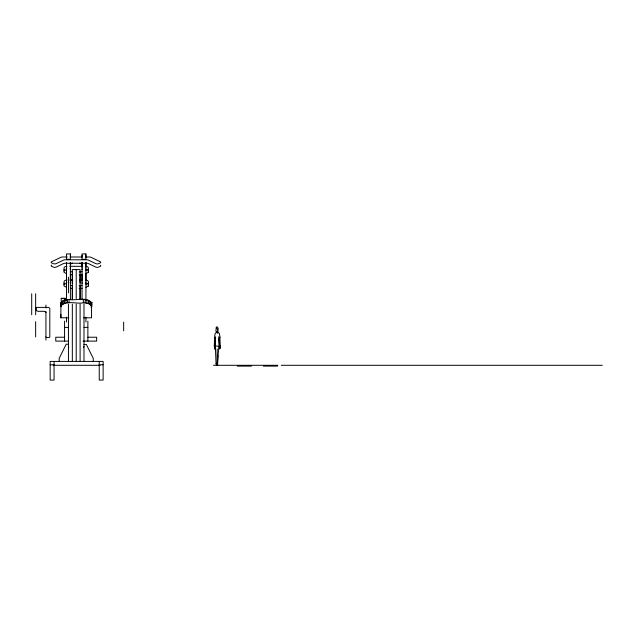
<?xml version="1.0" encoding="UTF-8"?>
<svg xmlns="http://www.w3.org/2000/svg" width="634" height="634" viewBox="0 0 634 634"><rect width="100%" height="100%" fill="white"/><g stroke="black" fill="none" stroke-linecap="round" stroke-linejoin="round"><path stroke-width="0.95" d="M68.797 317.8L60.88 317.8L60.88 303.321C61.704 299.93 66.158 299.557 69.058 299.406C75.398 301.182 87.444 295.888 91.55 303.321L91.55 317.8L83.64 317.8M66.507 281.005L66.507 273.167M66.507 267.31L66.507 262.642M66.507 257.047L66.507 255.177M70.39 281.005L70.39 274.15M70.39 267.31L70.39 262.642M70.39 257.047L70.39 255.177M72.331 299.169L72.331 286.497M72.331 282.994L72.331 274.173M80.098 299.169L80.098 286.497M80.098 282.994L80.098 274.173M82.048 281.005L82.048 274.15M82.048 267.31L82.048 262.642M82.048 257.047L82.048 255.177M85.931 281.005L85.931 273.167M85.931 267.31L85.931 262.642M85.931 257.047L85.931 255.177M85.931 287.289L88.38 286.077L88.38 284.753A2.742 1.799 0 0 0 87.864 283.707M88.38 286.077L88.38 281.837A2.742 1.799 0 0 0 85.962 280.046M85.931 273.571L88.38 272.358L88.38 271.035A2.742 1.799 0 0 0 87.864 269.981M88.38 272.358L88.38 268.119A2.742 1.799 0 0 0 85.962 266.328M215.6 336.86L215.322 345.855L215.917 360.627L216.099 363.734L216.939 362.822L217.161 365.247L216.614 365.247L216.194 363.686M218.881 336.559L218.984 346.378L215.322 345.855M219.443 348.795L219.927 345.895L220.252 347.487L219.475 348.866L220.053 347.559M220.188 347.662L219.919 348.478M214.593 337.985L214.26 346.188L215.061 346.299L215.56 338.722L214.53 337.93L214.894 334.815L215.37 333.191L217.216 331.764M214.355 346.196L214.91 349.065M218.056 355.959L218.817 346.275M217.28 365.152L216.891 363.076L216.178 364.059M61.038 302.561L60.88 306.721L60.88 303.321M217.716 365.295L217.414 364.13M217.414 330.647C217.898 331.408 216.971 326.161 216.083 329.022C214.831 331.859 218.999 335.338 217.636 330.544M216.21 364.201L216.78 363.591L217.232 364.257M68.448 346.576L68.726 347.606M61.038 305.96C66.427 299.842 76.595 304.312 83.371 302.798C86.279 302.965 90.717 303.329 91.55 306.721M217.795 330.916C219.594 327.342 215.56 325.21 216.17 328.293M91.906 302.6L91.003 303.353M217.145 364.542L217.161 349.041M85.931 270.647L88.38 269.434M85.931 284.373L88.38 283.16M70.39 269.688L70.731 269.181L70.097 268.816M85.931 269.688L85.923 268.879M70.39 283.414L70.731 282.907L70.097 282.534M85.931 283.414L85.923 282.598M91.003 307.221L91.906 306.476L91.906 302.133M82.095 268.864L82.048 269.688M82.095 282.582L82.048 283.414M217.834 332.985L216.384 332.478M79.131 272.01L82.048 271.653M79.131 274.926L82.048 274.57M79.131 285.728L82.048 285.371M79.131 288.652L82.048 288.296M66.824 268.816L66.158 269.22L66.507 269.688M66.824 282.534L66.158 282.938L66.507 283.414M217.303 364.883L217.811 364.93M83.371 347.678L83.989 346.576M67.252 257L62.417 257A2.045 0.935 0 0 0 60.935 257.285L51.75 261.676A2.045 0.935 0 0 0 51.814 262.999L53.296 263.641A2.045 0.935 0 0 0 56.18 263.617L63.559 260.091A2.045 0.935 0 0 1 65.04 259.797L86.882 259.797A2.045 0.935 0 0 1 88.356 260.091L95.734 263.617A2.045 0.935 0 0 0 98.627 263.641L100.101 262.999A2.045 0.935 0 0 0 100.164 261.676L90.979 257.285A2.045 0.935 0 0 0 89.497 257L85.63 257M70.152 257L81.762 257M69.938 266.32L82.491 266.32M69.938 280.046L72.839 280.046M79.599 280.046L82.491 280.046M61.236 298.559L65.12 298.559M64.565 327.398L68.448 327.398M83.989 327.398L87.872 327.398M64.533 337.233L55.768 337.233L55.768 341.116L68.424 341.116M87.896 337.233L96.661 337.233L96.661 341.116L83.03 341.116M68.448 344.214L66.205 344.214L59.184 358.345L59.184 361.412M83.989 344.436L86.335 344.436L93.246 358.345L93.246 361.412M50.165 364.788L54.056 364.788M99.237 364.788L103.128 364.788M53.113 365.295L100.18 365.295M213.468 365.295L277.906 365.295M281.25 365.295L602.3 365.295M237.274 366.111L251.405 366.111M263.379 366.111L277.51 366.111M218.873 338.358L220.093 337.28L219.277 333.373L217.969 332.121M70.39 271.653L72.331 271.891M70.39 274.57L72.331 274.807M70.39 285.371L72.331 285.609M70.39 288.296L72.331 288.533M64.05 269.434L66.507 270.647M66.507 273.571L64.05 272.358L64.05 268.119A2.742 1.799 0 0 1 67.038 266.32M64.05 283.16L66.507 284.373M66.507 287.289L64.05 286.077L64.05 281.837A2.742 1.799 0 0 1 67.038 280.046M217.573 364.178L218.223 356.53L217.827 355.611M61.236 302.378L61.411 302.846M220.267 346.109L219.903 337.47M214.997 346.291L214.934 349.112L214.482 347.709M218.904 338.358L219.578 346.021M123.654 322.12L123.654 330.845M99.237 361.412L99.237 380.075L103.128 380.075L103.128 361.412L50.165 361.412L50.165 380.075L54.056 380.075L54.056 361.412M91.344 302.45L91.344 305.85M90.741 301.625L90.741 305.017M89.766 300.881L89.766 304.28M88.475 300.262L88.475 303.654M87.872 321.153L87.872 341.068M86.921 299.795L86.921 303.187M85.931 262.389L85.931 300.548M85.931 317.182L85.931 322.072M85.194 299.502L85.194 302.901M83.989 304.161L83.989 361.412M83.371 299.406L83.371 302.798M82.048 262.389L82.048 299.747M80.098 299.589L80.098 269.585L72.331 269.585L72.331 299.589M80.098 304.161L80.098 361.412M76.215 269.585L76.215 298.543M76.215 304.161L76.215 361.412M72.331 304.161L72.331 361.412M70.39 262.389L70.39 299.747M69.058 299.406L69.058 302.798M68.448 277.201L68.448 292.9M68.448 304.161L68.448 361.412M67.466 299.478L67.466 302.878M66.507 262.389L66.507 300.548M66.507 317.182L66.507 322.072M65.928 299.7L65.928 303.1M65.12 300.5L65.12 298.265L61.236 298.265L61.236 302.434M64.565 321.153L64.565 341.068M64.517 300.064L64.517 303.464M63.281 300.556L63.281 303.948M62.259 301.15L62.259 304.542M61.506 301.824L61.506 305.223M60.88 314.401L60.88 317.8M45.933 305.049L45.933 308.076M45.933 311.508L45.933 340.062M35.655 293.804L35.655 314.789M35.655 321.676L35.655 336.939M31.7 293.804L31.7 314.781M45.933 312.617A2.045 1.308 0 0 0 43.889 311.31L38.309 311.31A2.045 1.308 0 0 1 36.265 310.01L36.265 307.403L47.772 307.403A2.045 1.308 0 0 1 49.817 308.703L49.817 336.836A1.022 0.65 0 0 1 48.794 337.494L46.956 337.494A1.022 0.65 0 0 1 45.933 336.836M81.532 279.871A9.573 9.573 0 0 1 79.876 280.759M72.553 280.759A9.573 9.573 0 0 1 70.897 279.871M70.897 263.958A9.573 9.573 0 0 1 72.553 263.07M79.876 263.07A9.573 9.573 0 0 1 81.532 263.958M100.441 265.297A2.045 0.935 0 0 1 100.101 266.454L98.627 267.096A2.045 0.935 0 0 1 95.734 267.072L88.356 263.546A2.045 0.935 0 0 0 86.882 263.261L65.04 263.261A2.045 0.935 0 0 0 63.559 263.546L56.18 267.072A2.045 0.935 0 0 1 53.296 267.096L51.814 266.454A2.045 0.935 0 0 1 51.75 265.131M64.05 271.035A2.742 1.799 0 0 1 64.288 270.306M64.05 284.753A2.742 1.799 0 0 1 64.288 284.032M70.39 253.925L66.507 253.925L66.507 259.298L70.39 259.298L70.39 253.925M85.931 253.925L82.048 253.925L82.048 259.298L85.931 259.298L85.931 253.925"/></g></svg>
